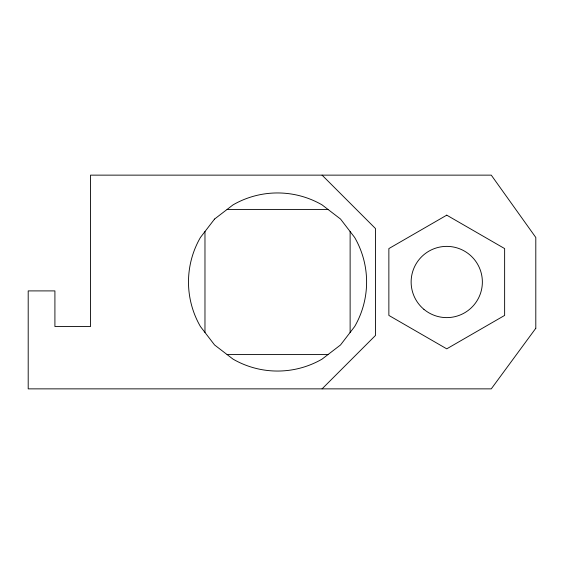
<?xml version="1.0" encoding="UTF-8"?>
<svg xmlns="http://www.w3.org/2000/svg" width="564" height="564" viewBox="0 0 564 564"><rect width="100%" height="100%" fill="white"/><g stroke="black" fill="none" stroke-linecap="round" stroke-linejoin="round"><path stroke-width="0.85" d="M322.072 388.864L375.504 335.432L375.504 228.568L322.072 175.136M227.102 209.42L327.994 209.42M227.102 354.58L327.994 354.58M350.124 231.55L350.124 332.45M204.972 231.55L204.972 332.45M535.8 328.276L491.272 388.864L28.2 388.864L28.2 290.904L54.912 290.904L54.912 326.528L90.536 326.528L90.536 175.136L491.272 175.136L535.8 237.472L535.8 328.276M214.581 219.029L200.424 237.472A89.056 89.056 0 0 0 200.424 326.528L214.581 344.971L233.024 359.12A89.056 89.056 0 0 0 322.072 359.12L340.515 344.971L354.671 326.528A89.056 89.056 0 0 0 354.671 237.472L340.515 219.029L322.072 204.88A89.056 89.056 0 0 0 233.024 204.88L214.581 219.029M446.744 215.159L388.864 248.583L388.864 315.417L446.744 348.841L504.632 315.417L504.632 248.583L446.744 215.159M423.902 309.326A35.624 35.624 0 0 0 481.839 288.119A35.624 35.624 0 0 0 434.506 248.548A35.624 35.624 0 0 0 423.902 309.326"/></g></svg>
